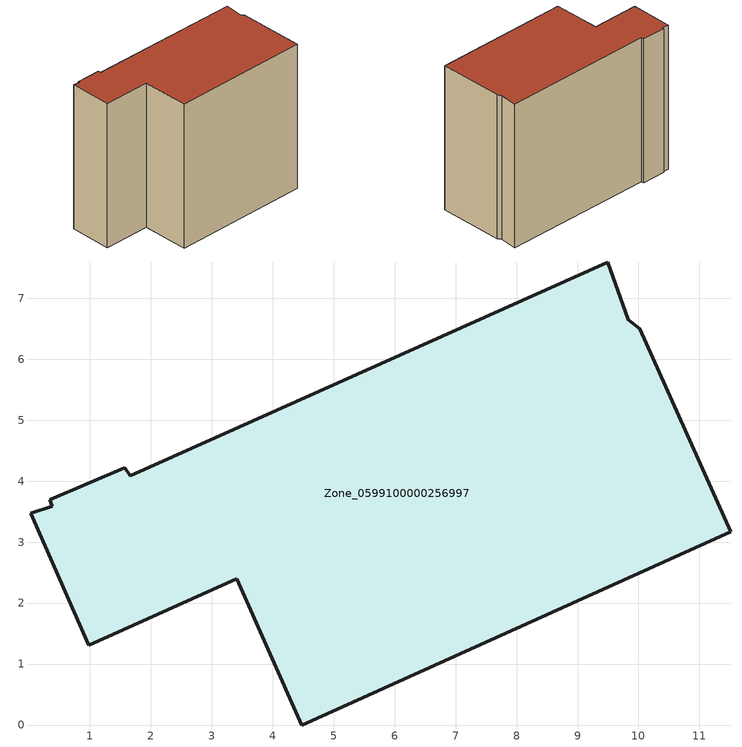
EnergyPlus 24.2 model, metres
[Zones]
Zone_0599100000256997
 floor ground (C_G): 9.5,7.6 9.83,6.65 10.02,6.5 11.51,3.17 4.48,0 3.41,2.4 0.98,1.31 0.03,3.47 0.39,3.59 0.34,3.69 1.57,4.22 1.66,4.09 z3.19
 wall outside (C_F): 0.98,1.31 3.41,2.4 4.48,0 11.51,3.17 10.02,6.5 9.83,6.65 9.5,7.6 1.66,4.09 1.57,4.22 0.34,3.69 0.39,3.59 0.03,3.47 0.98,1.31 z3.19:11.52
 roof outside (C_R): 11.51,3.17 10.02,6.5 9.83,6.65 9.5,7.6 1.66,4.09 1.57,4.22 0.34,3.69 0.39,3.59 0.03,3.47 0.98,1.31 3.41,2.4 4.48,0 z11.52
[BUILDING]
Pand.0599100000256997: North Axis=0; Terrain=City; Loads Convergence Tolerance Value=0.04; Temperature Convergence Tolerance Value=0.4; Solar Distribution=FullExterior; Maximum Number of Warmup Days=25; Minimum Number of Warmup Days=1
[Site:Location]
Rotterdam.The.Hague.AP_ZH_NLD Design_Conditions: Latitude=51.96; Longitude=4.45; Time Zone=1; Elevation=-4.5
[SITE:GROUNDTEMPERATURE:BUILDINGSURFACE]
18, 18, 18, 18, 18, 18, 18, 18, 18, 18, 18, 18
[MATERIAL] Thermal Absorptance=0.9; Solar Absorptance=0.7; Visible Absorptance=0.7
Name | Roughness | Thickness | Conductivity | Density | Specific Heat
G.TI.1946 | MediumSmooth | 0.15 | 1 | 540 | 1210
F.TI.1946 | Rough | 0.3 | 0.857143 | 1920 | 840
R.TI.1946 | MediumRough | 0.2 | 0.1 | 1500 | 1000
[CONSTRUCTION]
C_G: G.TI.1946
C_F: F.TI.1946
C_R: R.TI.1946
[ZONE]
Zone_0599100000256997: Type=1; Multiplier=1; Ceiling Height=Autocalculate; Volume=Autocalculate; Floor Area=autocalculate; Part of Total Floor Area=Yes
[ZONEINFILTRATION:DESIGNFLOWRATE]
Infil_Zone_0599100000256997: Zone or ZoneList or Space or SpaceList=Zone_0599100000256997; Schedule=AlwaysOn; Design Flow Rate Calculation Method=Flow/Area; Flow Rate per Floor Area=0.003; Constant Term Coefficient=1; Temperature Term Coefficient=0; Velocity Term Coefficient=0; Velocity Squared Term Coefficient=0
[HVACTEMPLATE:ZONE:IDEALLOADSAIRSYSTEM]
Zone_0599100000256997: Maximum Heating Supply Air Temperature=50; Minimum Cooling Supply Air Temperature=13; Maximum Heating Supply Air Humidity Ratio=0.0156; Minimum Cooling Supply Air Humidity Ratio=0.0077; Heating Limit=NoLimit; Cooling Limit=NoLimit; Dehumidification Control Type=ConstantSensibleHeatRatio; Cooling Sensible Heat Ratio=0.7; Dehumidification Setpoint=60; Humidification Control Type=None; Humidification Setpoint=30; Outdoor Air Method=None; Outdoor Air Flow Rate per Person=0.00944; Outdoor Air Flow Rate per Zone Floor Area=0; Outdoor Air Flow Rate per Zone=0; Demand Controlled Ventilation Type=None; Outdoor Air Economizer Type=NoEconomizer; Heat Recovery Type=None; Sensible Heat Recovery Effectiveness=0.7; Latent Heat Recovery Effectiveness=0.65
[ZONECONTROL:THERMOSTAT]
ThermostatControl_Zone_0599100000256997: Zone or ZoneList=Zone_0599100000256997; Control Type Schedule=DualSetpointControlType; Control 1=Thermostat_Zone_0599100000256997; Temperature Difference Between Cutout And Setpoint=0
[THERMOSTATSETPOINT:DUALSETPOINT]
Thermostat_Zone_0599100000256997: Heating Setpoint Temperature Schedule=HeatingSetpoint_Zone_0599100000256997; Cooling Setpoint Temperature Schedule=CoolingSetpoint_Zone_0599100000256997
[SCHEDULE:COMPACT]
HeatingSetpoint_Zone_0599100000256997: Through: 12/31, For: AllDays, Until: 24:00, 21
CoolingSetpoint_Zone_0599100000256997: Through: 12/31, For: AllDays, Until: 24:00, 24
DualSetpointControlType: Through: 12/31, For: AllDays, Until: 24:00, 4
AlwaysOn: Through: 12/31, For: AllDays, Until: 24:00, 1
